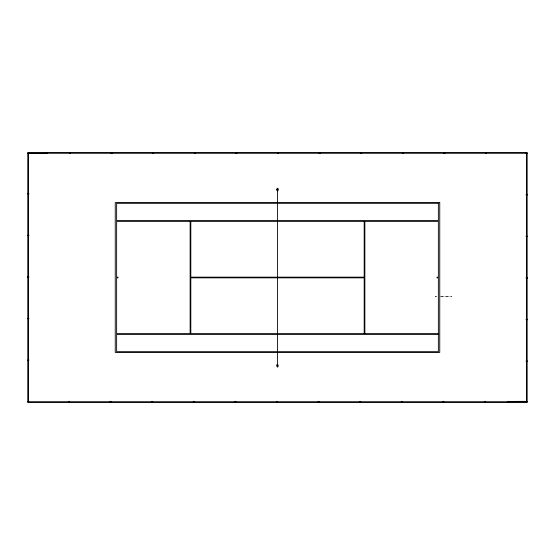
<?xml version="1.0" encoding="UTF-8"?>
<svg xmlns="http://www.w3.org/2000/svg" width="555" height="555" viewBox="0 0 555 555"><rect width="100%" height="100%" fill="white"/><g stroke="black" fill="none" stroke-linecap="round" stroke-linejoin="round"><path stroke-width="0.42" stroke-dasharray="2.77 2.08" d="M436.792 296.203L435.12 296.203L436.792 296.46M440.129 296.203L451.825 296.203L440.129 296.46"/><path stroke-width="0.83" d="M27.75 153.041L28.159 152.632L28.867 153.041L28.458 153.749L27.75 153.34M27.819 193.639L28.527 193.23L28.936 193.639L28.527 194.347L27.819 193.938M27.819 235.244L28.527 234.834L28.936 235.244L28.527 235.951L27.819 235.542M27.819 276.848L28.527 276.439L28.936 276.848L28.527 277.555L27.819 277.146M27.819 318.452L28.527 318.043L28.936 318.452L28.527 319.16L27.819 318.75M27.819 360.056L28.527 359.647L28.936 360.056L28.527 360.764L27.819 360.355M27.819 401.66L28.784 401.404L28.527 402.368M527.181 153.34L526.473 153.749L526.064 153.041L526.771 152.632L527.181 153.041M527.181 194.944L526.473 195.353L526.064 194.645L526.771 194.236L527.181 194.645M527.181 236.548L526.473 236.957L526.064 236.25L526.771 235.84L527.181 236.25M527.181 278.152L526.473 278.561L526.064 277.854L526.771 277.445L527.181 277.854M527.181 319.756L526.473 320.166L526.064 319.458L526.771 319.049L527.181 319.458M527.181 361.361L526.473 361.77L526.064 361.062L526.771 360.653L527.181 361.062M526.841 402.368L527.25 401.959L526.841 401.251L526.133 401.66L526.542 402.368M29.45 153.555L30.185 153.555M45.295 152.819L46.03 152.819M46.03 153.555L45.295 153.555M69.125 402.368L69.535 401.959L69.125 401.251L68.418 401.66L68.827 402.368M110.729 402.368L111.139 401.959L110.729 401.251L110.022 401.66L110.431 402.368M152.334 402.368L152.743 401.66L152.035 401.251L151.626 401.66L152.035 402.368M193.938 402.368L194.347 401.66L193.639 401.251L193.23 401.66L193.639 402.368M235.542 402.368L235.951 401.66L235.244 401.251L234.834 401.66L235.244 402.368M277.146 402.368L277.555 401.66L276.848 401.251L276.439 401.66L276.848 402.368M318.75 402.368L319.16 401.66L318.452 401.251L318.043 401.66L318.452 402.368M360.355 402.368L360.764 401.66L360.056 401.251L359.647 401.66L360.056 402.368M401.959 402.368L402.368 401.66L401.66 401.251L401.251 401.66L401.66 402.368M443.563 402.368L443.972 401.959L443.563 401.251L442.855 401.66L443.265 402.368M485.167 402.368L485.576 401.959L485.167 401.251L484.459 401.66L484.869 402.368M508.97 401.445L509.705 401.445M508.033 402.368L508.442 401.959L508.033 401.251L507.325 401.66L507.735 402.368M509.705 402.181L508.97 402.181M524.815 401.445L525.55 401.445M45.142 152.687L27.805 152.687L27.805 402.313L508.054 402.313M46.877 152.687L527.125 152.687L527.125 402.313L509.788 402.313M29.914 153.555L44.927 153.555M277.125 189.019L277.861 189.019M277.125 189.095L277.077 190.011L277.223 188.305M277.077 189.408L277.902 189.408M277.923 190.011L277.847 188.305M438.367 333.666L190.823 333.666L190.823 277.847L364.177 277.847L364.177 333.666M438.367 334.36L116.633 334.36L116.633 351.697L438.367 351.697L438.367 277.847L436.979 277.847L436.979 277.153L438.367 277.153L438.367 221.334L364.871 221.334L364.871 333.666M277.861 365.218L277.847 366.931M277.125 366.14L277.077 365.218L277.139 366.931M510.073 401.445L525.086 401.334M28.229 402.368L27.819 401.959M277.549 364.919L277.5 190.823M277.757 188.305L277.757 189.428M277.757 365.807L277.757 366.931M46.71 152.785L46.71 153.596L47.529 153.596L47.529 152.785L46.71 152.785M69.576 152.785L69.576 153.596L70.388 153.596L70.388 152.785L69.576 152.785M111.18 152.785L111.18 153.596L111.992 153.596L111.992 152.785L111.18 152.785M152.785 152.785L152.785 153.596L153.596 153.596L153.596 152.785L152.785 152.785M194.389 152.785L194.389 153.596L195.2 153.596L195.2 152.785L194.389 152.785M235.986 152.785L235.986 153.596L236.805 153.596L236.805 152.785L235.986 152.785M277.59 152.785L277.59 153.596L278.409 153.596L278.409 152.785L277.59 152.785M277.091 189.928L277.091 190.747L277.909 190.747L277.909 189.928L277.091 189.928M319.194 152.785L319.194 153.596L320.013 153.596L320.013 152.785L319.194 152.785M360.799 152.785L360.799 153.596L361.617 153.596L361.617 152.785L360.799 152.785M277.091 364.663L277.091 365.481L277.909 365.481L277.909 364.663L277.091 364.663M402.403 152.785L402.403 153.596L403.221 153.596L403.221 152.785L402.403 152.785M444.007 152.785L444.007 153.596L444.826 153.596L444.826 152.785L444.007 152.785M485.611 152.785L485.611 153.596L486.43 153.596L486.43 152.785L485.611 152.785M526.619 153.187L28.381 153.187L28.381 401.813L526.619 401.813L526.619 153.187M439.754 202.61L115.246 202.61L115.246 352.39L439.754 352.39L439.754 202.61M438.367 203.303L116.633 203.303L116.633 220.64L438.367 220.64L438.367 203.303M190.129 221.334L116.633 221.334L116.633 277.153L118.021 277.153L118.021 277.847L116.633 277.847L116.633 333.666L190.129 333.666L190.129 221.334M364.177 221.334L190.823 221.334L190.823 277.153L364.177 277.153L364.177 221.334"/></g></svg>
